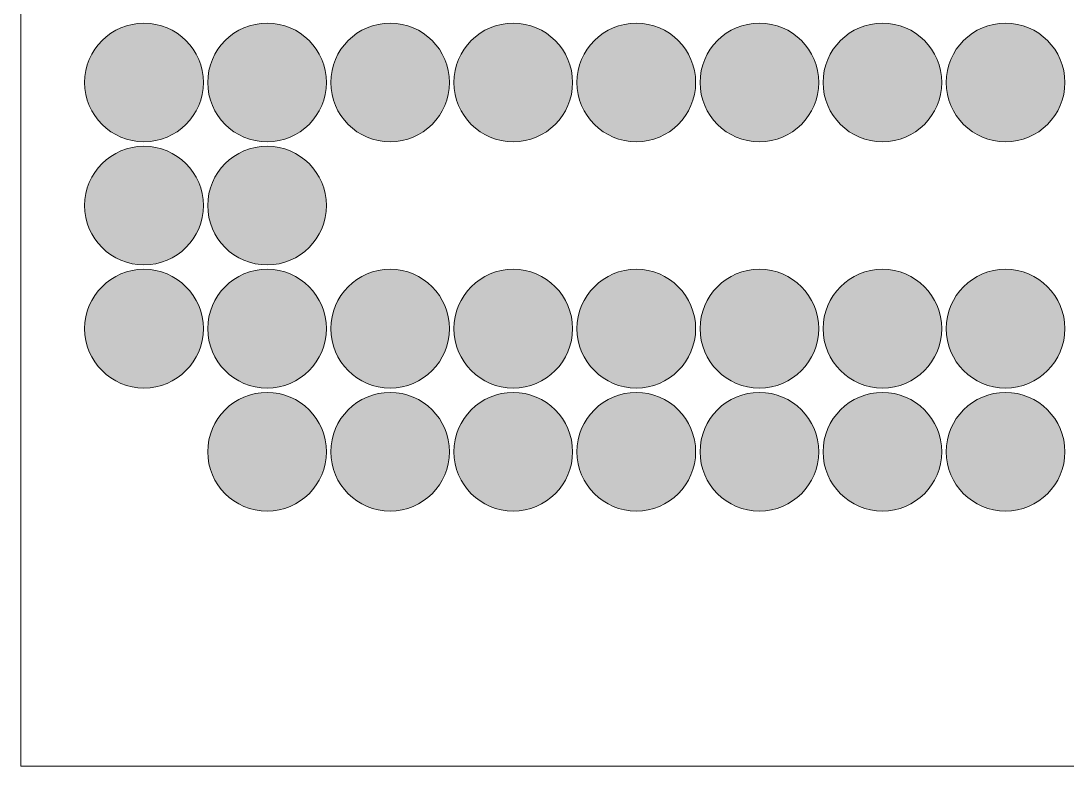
# Model space of a CAD drawing. Header units: inches. Extents: x 11 to 196, y 163 to 230.
# Drawn here: x 11.3 to 58.9, y 162.61 to 196.51 of the extents above; entities that cross this region are included whole.
import ezdxf

# ---------------------------------------------------------------- set-up
doc = ezdxf.new("R2010")
doc.units = ezdxf.units.IN
doc.header["$MEASUREMENT"] = 0
doc.layers.add('CUT', color=7, linetype='Continuous')
doc.layers.add('ENGRAVE', color=7, linetype='Continuous')

# ---------------------------------------------------------------- blocks, each defined once
blk = doc.blocks.new('block 2')
at = {"layer": 'CUT', "color": 7, "lineweight": 5, "true_color": 0xffffff}
blk.add_lwpolyline([(196.1, 229.612), (11.3, 229.612), (11.3, 162.612), (196.1, 162.612), (196.1, 229.612)], dxfattribs=at)
blk = doc.blocks.new('block 12')
at = {"layer": 'ENGRAVE', "true_color": 0xff0000}
h = blk.add_hatch(color=1, dxfattribs=at)
h.dxf.hatch_style = 2
edge = h.paths.add_edge_path()
edge.add_spline(control_points=[(42.2, 193.712), (42.2, 192.221), (43.409, 191.012), (44.9, 191.012), (46.391, 191.012), (47.6, 192.221), (47.6, 193.712), (47.6, 195.203), (46.391, 196.412), (44.9, 196.412), (43.409, 196.412), (42.2, 195.203), (42.2, 193.712), (42.2, 193.712), (42.2, 193.712), (42.2, 193.712)], knot_values=[0, 0, 0, 0, 1, 1, 1, 2, 2, 2, 3, 3, 3, 4, 4, 4, 5, 5, 5, 5], degree=3, periodic=1)
at = {"layer": 'ENGRAVE', "color": 7, "lineweight": 5, "true_color": 0xffffff}
blk.add_open_spline([(42.2, 193.712), (42.2, 192.221), (43.409, 191.012), (44.9, 191.012), (46.391, 191.012), (47.6, 192.221), (47.6, 193.712), (47.6, 195.203), (46.391, 196.412), (44.9, 196.412), (43.409, 196.412), (42.2, 195.203), (42.2, 193.712), (42.2, 193.712), (42.2, 193.712), (42.2, 193.712)], degree=3, knots=[0, 0, 0, 0, 1, 1, 1, 2, 2, 2, 3, 3, 3, 4, 4, 4, 5, 5, 5, 5], dxfattribs=at)
blk = doc.blocks.new('block 15')
at = {"layer": 'ENGRAVE', "true_color": 0xff0000}
h = blk.add_hatch(color=1, dxfattribs=at)
h.dxf.hatch_style = 2
edge = h.paths.add_edge_path()
edge.add_spline(control_points=[(53.4, 176.912), (53.4, 175.421), (54.609, 174.212), (56.1, 174.212), (57.591, 174.212), (58.8, 175.421), (58.8, 176.912), (58.8, 178.403), (57.591, 179.612), (56.1, 179.612), (54.609, 179.612), (53.4, 178.403), (53.4, 176.912), (53.4, 176.912), (53.4, 176.912), (53.4, 176.912)], knot_values=[0, 0, 0, 0, 1, 1, 1, 2, 2, 2, 3, 3, 3, 4, 4, 4, 5, 5, 5, 5], degree=3, periodic=1)
at = {"layer": 'ENGRAVE', "color": 7, "lineweight": 5, "true_color": 0xffffff}
blk.add_open_spline([(53.4, 176.912), (53.4, 175.421), (54.609, 174.212), (56.1, 174.212), (57.591, 174.212), (58.8, 175.421), (58.8, 176.912), (58.8, 178.403), (57.591, 179.612), (56.1, 179.612), (54.609, 179.612), (53.4, 178.403), (53.4, 176.912), (53.4, 176.912), (53.4, 176.912), (53.4, 176.912)], degree=3, knots=[0, 0, 0, 0, 1, 1, 1, 2, 2, 2, 3, 3, 3, 4, 4, 4, 5, 5, 5, 5], dxfattribs=at)
blk = doc.blocks.new('block 25')
at = {"layer": 'ENGRAVE', "true_color": 0xff0000}
h = blk.add_hatch(color=1, dxfattribs=at)
h.dxf.hatch_style = 2
edge = h.paths.add_edge_path()
edge.add_spline(control_points=[(47.8, 182.512), (47.8, 181.021), (49.009, 179.812), (50.5, 179.812), (51.991, 179.812), (53.2, 181.021), (53.2, 182.512), (53.2, 184.003), (51.991, 185.212), (50.5, 185.212), (49.009, 185.212), (47.8, 184.003), (47.8, 182.512), (47.8, 182.512), (47.8, 182.512), (47.8, 182.512)], knot_values=[0, 0, 0, 0, 1, 1, 1, 2, 2, 2, 3, 3, 3, 4, 4, 4, 5, 5, 5, 5], degree=3, periodic=1)
at = {"layer": 'ENGRAVE', "color": 7, "lineweight": 5, "true_color": 0xffffff}
blk.add_open_spline([(47.8, 182.512), (47.8, 181.021), (49.009, 179.812), (50.5, 179.812), (51.991, 179.812), (53.2, 181.021), (53.2, 182.512), (53.2, 184.003), (51.991, 185.212), (50.5, 185.212), (49.009, 185.212), (47.8, 184.003), (47.8, 182.512), (47.8, 182.512), (47.8, 182.512), (47.8, 182.512)], degree=3, knots=[0, 0, 0, 0, 1, 1, 1, 2, 2, 2, 3, 3, 3, 4, 4, 4, 5, 5, 5, 5], dxfattribs=at)
blk = doc.blocks.new('block 26')
at = {"layer": 'ENGRAVE', "true_color": 0xff0000}
h = blk.add_hatch(color=1, dxfattribs=at)
h.dxf.hatch_style = 2
edge = h.paths.add_edge_path()
edge.add_spline(control_points=[(36.6, 182.512), (36.6, 181.021), (37.809, 179.812), (39.3, 179.812), (40.791, 179.812), (42, 181.021), (42, 182.512), (42, 184.003), (40.791, 185.212), (39.3, 185.212), (37.809, 185.212), (36.6, 184.003), (36.6, 182.512), (36.6, 182.512), (36.6, 182.512), (36.6, 182.512)], knot_values=[0, 0, 0, 0, 1, 1, 1, 2, 2, 2, 3, 3, 3, 4, 4, 4, 5, 5, 5, 5], degree=3, periodic=1)
at = {"layer": 'ENGRAVE', "color": 7, "lineweight": 5, "true_color": 0xffffff}
blk.add_open_spline([(36.6, 182.512), (36.6, 181.021), (37.809, 179.812), (39.3, 179.812), (40.791, 179.812), (42, 181.021), (42, 182.512), (42, 184.003), (40.791, 185.212), (39.3, 185.212), (37.809, 185.212), (36.6, 184.003), (36.6, 182.512), (36.6, 182.512), (36.6, 182.512), (36.6, 182.512)], degree=3, knots=[0, 0, 0, 0, 1, 1, 1, 2, 2, 2, 3, 3, 3, 4, 4, 4, 5, 5, 5, 5], dxfattribs=at)
blk = doc.blocks.new('block 27')
at = {"layer": 'ENGRAVE', "true_color": 0xff0000}
h = blk.add_hatch(color=1, dxfattribs=at)
h.dxf.hatch_style = 2
edge = h.paths.add_edge_path()
edge.add_spline(control_points=[(25.4, 182.512), (25.4, 181.021), (26.609, 179.812), (28.1, 179.812), (29.591, 179.812), (30.8, 181.021), (30.8, 182.512), (30.8, 184.003), (29.591, 185.212), (28.1, 185.212), (26.609, 185.212), (25.4, 184.003), (25.4, 182.512), (25.4, 182.512), (25.4, 182.512), (25.4, 182.512)], knot_values=[0, 0, 0, 0, 1, 1, 1, 2, 2, 2, 3, 3, 3, 4, 4, 4, 5, 5, 5, 5], degree=3, periodic=1)
at = {"layer": 'ENGRAVE', "color": 7, "lineweight": 5, "true_color": 0xffffff}
blk.add_open_spline([(25.4, 182.512), (25.4, 181.021), (26.609, 179.812), (28.1, 179.812), (29.591, 179.812), (30.8, 181.021), (30.8, 182.512), (30.8, 184.003), (29.591, 185.212), (28.1, 185.212), (26.609, 185.212), (25.4, 184.003), (25.4, 182.512), (25.4, 182.512), (25.4, 182.512), (25.4, 182.512)], degree=3, knots=[0, 0, 0, 0, 1, 1, 1, 2, 2, 2, 3, 3, 3, 4, 4, 4, 5, 5, 5, 5], dxfattribs=at)
blk = doc.blocks.new('block 28')
at = {"layer": 'ENGRAVE', "true_color": 0xff0000}
h = blk.add_hatch(color=1, dxfattribs=at)
h.dxf.hatch_style = 2
edge = h.paths.add_edge_path()
edge.add_spline(control_points=[(14.2, 188.112), (14.2, 186.621), (15.409, 185.412), (16.9, 185.412), (18.391, 185.412), (19.6, 186.621), (19.6, 188.112), (19.6, 189.603), (18.391, 190.812), (16.9, 190.812), (15.409, 190.812), (14.2, 189.603), (14.2, 188.112), (14.2, 188.112), (14.2, 188.112), (14.2, 188.112)], knot_values=[0, 0, 0, 0, 1, 1, 1, 2, 2, 2, 3, 3, 3, 4, 4, 4, 5, 5, 5, 5], degree=3, periodic=1)
at = {"layer": 'ENGRAVE', "color": 7, "lineweight": 5, "true_color": 0xffffff}
blk.add_open_spline([(14.2, 188.112), (14.2, 186.621), (15.409, 185.412), (16.9, 185.412), (18.391, 185.412), (19.6, 186.621), (19.6, 188.112), (19.6, 189.603), (18.391, 190.812), (16.9, 190.812), (15.409, 190.812), (14.2, 189.603), (14.2, 188.112), (14.2, 188.112), (14.2, 188.112), (14.2, 188.112)], degree=3, knots=[0, 0, 0, 0, 1, 1, 1, 2, 2, 2, 3, 3, 3, 4, 4, 4, 5, 5, 5, 5], dxfattribs=at)
blk = doc.blocks.new('block 44')
at = {"layer": 'ENGRAVE', "true_color": 0xff0000}
h = blk.add_hatch(color=1, dxfattribs=at)
h.dxf.hatch_style = 2
edge = h.paths.add_edge_path()
edge.add_spline(control_points=[(14.2, 193.712), (14.2, 192.221), (15.409, 191.012), (16.9, 191.012), (18.391, 191.012), (19.6, 192.221), (19.6, 193.712), (19.6, 195.203), (18.391, 196.412), (16.9, 196.412), (15.409, 196.412), (14.2, 195.203), (14.2, 193.712), (14.2, 193.712), (14.2, 193.712), (14.2, 193.712)], knot_values=[0, 0, 0, 0, 1, 1, 1, 2, 2, 2, 3, 3, 3, 4, 4, 4, 5, 5, 5, 5], degree=3, periodic=1)
at = {"layer": 'ENGRAVE', "color": 7, "lineweight": 5, "true_color": 0xffffff}
blk.add_open_spline([(14.2, 193.712), (14.2, 192.221), (15.409, 191.012), (16.9, 191.012), (18.391, 191.012), (19.6, 192.221), (19.6, 193.712), (19.6, 195.203), (18.391, 196.412), (16.9, 196.412), (15.409, 196.412), (14.2, 195.203), (14.2, 193.712), (14.2, 193.712), (14.2, 193.712), (14.2, 193.712)], degree=3, knots=[0, 0, 0, 0, 1, 1, 1, 2, 2, 2, 3, 3, 3, 4, 4, 4, 5, 5, 5, 5], dxfattribs=at)
blk = doc.blocks.new('block 45')
at = {"layer": 'ENGRAVE', "true_color": 0xff0000}
h = blk.add_hatch(color=1, dxfattribs=at)
h.dxf.hatch_style = 2
edge = h.paths.add_edge_path()
edge.add_spline(control_points=[(14.2, 182.512), (14.2, 181.021), (15.409, 179.812), (16.9, 179.812), (18.391, 179.812), (19.6, 181.021), (19.6, 182.512), (19.6, 184.003), (18.391, 185.212), (16.9, 185.212), (15.409, 185.212), (14.2, 184.003), (14.2, 182.512), (14.2, 182.512), (14.2, 182.512), (14.2, 182.512)], knot_values=[0, 0, 0, 0, 1, 1, 1, 2, 2, 2, 3, 3, 3, 4, 4, 4, 5, 5, 5, 5], degree=3, periodic=1)
at = {"layer": 'ENGRAVE', "color": 7, "lineweight": 5, "true_color": 0xffffff}
blk.add_open_spline([(14.2, 182.512), (14.2, 181.021), (15.409, 179.812), (16.9, 179.812), (18.391, 179.812), (19.6, 181.021), (19.6, 182.512), (19.6, 184.003), (18.391, 185.212), (16.9, 185.212), (15.409, 185.212), (14.2, 184.003), (14.2, 182.512), (14.2, 182.512), (14.2, 182.512), (14.2, 182.512)], degree=3, knots=[0, 0, 0, 0, 1, 1, 1, 2, 2, 2, 3, 3, 3, 4, 4, 4, 5, 5, 5, 5], dxfattribs=at)
blk = doc.blocks.new('block 46')
at = {"layer": 'ENGRAVE', "true_color": 0xff0000}
h = blk.add_hatch(color=1, dxfattribs=at)
h.dxf.hatch_style = 2
edge = h.paths.add_edge_path()
edge.add_spline(control_points=[(25.4, 176.912), (25.4, 175.421), (26.609, 174.212), (28.1, 174.212), (29.591, 174.212), (30.8, 175.421), (30.8, 176.912), (30.8, 178.403), (29.591, 179.612), (28.1, 179.612), (26.609, 179.612), (25.4, 178.403), (25.4, 176.912), (25.4, 176.912), (25.4, 176.912), (25.4, 176.912)], knot_values=[0, 0, 0, 0, 1, 1, 1, 2, 2, 2, 3, 3, 3, 4, 4, 4, 5, 5, 5, 5], degree=3, periodic=1)
at = {"layer": 'ENGRAVE', "color": 7, "lineweight": 5, "true_color": 0xffffff}
blk.add_open_spline([(25.4, 176.912), (25.4, 175.421), (26.609, 174.212), (28.1, 174.212), (29.591, 174.212), (30.8, 175.421), (30.8, 176.912), (30.8, 178.403), (29.591, 179.612), (28.1, 179.612), (26.609, 179.612), (25.4, 178.403), (25.4, 176.912), (25.4, 176.912), (25.4, 176.912), (25.4, 176.912)], degree=3, knots=[0, 0, 0, 0, 1, 1, 1, 2, 2, 2, 3, 3, 3, 4, 4, 4, 5, 5, 5, 5], dxfattribs=at)
blk = doc.blocks.new('block 47')
at = {"layer": 'ENGRAVE', "true_color": 0xff0000}
h = blk.add_hatch(color=1, dxfattribs=at)
h.dxf.hatch_style = 2
edge = h.paths.add_edge_path()
edge.add_spline(control_points=[(36.6, 176.912), (36.6, 175.421), (37.809, 174.212), (39.3, 174.212), (40.791, 174.212), (42, 175.421), (42, 176.912), (42, 178.403), (40.791, 179.612), (39.3, 179.612), (37.809, 179.612), (36.6, 178.403), (36.6, 176.912), (36.6, 176.912), (36.6, 176.912), (36.6, 176.912)], knot_values=[0, 0, 0, 0, 1, 1, 1, 2, 2, 2, 3, 3, 3, 4, 4, 4, 5, 5, 5, 5], degree=3, periodic=1)
at = {"layer": 'ENGRAVE', "color": 7, "lineweight": 5, "true_color": 0xffffff}
blk.add_open_spline([(36.6, 176.912), (36.6, 175.421), (37.809, 174.212), (39.3, 174.212), (40.791, 174.212), (42, 175.421), (42, 176.912), (42, 178.403), (40.791, 179.612), (39.3, 179.612), (37.809, 179.612), (36.6, 178.403), (36.6, 176.912), (36.6, 176.912), (36.6, 176.912), (36.6, 176.912)], degree=3, knots=[0, 0, 0, 0, 1, 1, 1, 2, 2, 2, 3, 3, 3, 4, 4, 4, 5, 5, 5, 5], dxfattribs=at)
blk = doc.blocks.new('block 48')
at = {"layer": 'ENGRAVE', "true_color": 0xff0000}
h = blk.add_hatch(color=1, dxfattribs=at)
h.dxf.hatch_style = 2
edge = h.paths.add_edge_path()
edge.add_spline(control_points=[(47.8, 176.912), (47.8, 175.421), (49.009, 174.212), (50.5, 174.212), (51.991, 174.212), (53.2, 175.421), (53.2, 176.912), (53.2, 178.403), (51.991, 179.612), (50.5, 179.612), (49.009, 179.612), (47.8, 178.403), (47.8, 176.912), (47.8, 176.912), (47.8, 176.912), (47.8, 176.912)], knot_values=[0, 0, 0, 0, 1, 1, 1, 2, 2, 2, 3, 3, 3, 4, 4, 4, 5, 5, 5, 5], degree=3, periodic=1)
at = {"layer": 'ENGRAVE', "color": 7, "lineweight": 5, "true_color": 0xffffff}
blk.add_open_spline([(47.8, 176.912), (47.8, 175.421), (49.009, 174.212), (50.5, 174.212), (51.991, 174.212), (53.2, 175.421), (53.2, 176.912), (53.2, 178.403), (51.991, 179.612), (50.5, 179.612), (49.009, 179.612), (47.8, 178.403), (47.8, 176.912), (47.8, 176.912), (47.8, 176.912), (47.8, 176.912)], degree=3, knots=[0, 0, 0, 0, 1, 1, 1, 2, 2, 2, 3, 3, 3, 4, 4, 4, 5, 5, 5, 5], dxfattribs=at)
blk = doc.blocks.new('block 61')
at = {"layer": 'ENGRAVE', "true_color": 0xff0000}
h = blk.add_hatch(color=1, dxfattribs=at)
h.dxf.hatch_style = 2
edge = h.paths.add_edge_path()
edge.add_spline(control_points=[(36.6, 193.712), (36.6, 192.221), (37.809, 191.012), (39.3, 191.012), (40.791, 191.012), (42, 192.221), (42, 193.712), (42, 195.203), (40.791, 196.412), (39.3, 196.412), (37.809, 196.412), (36.6, 195.203), (36.6, 193.712), (36.6, 193.712), (36.6, 193.712), (36.6, 193.712)], knot_values=[0, 0, 0, 0, 1, 1, 1, 2, 2, 2, 3, 3, 3, 4, 4, 4, 5, 5, 5, 5], degree=3, periodic=1)
at = {"layer": 'ENGRAVE', "color": 7, "lineweight": 5, "true_color": 0xffffff}
blk.add_open_spline([(36.6, 193.712), (36.6, 192.221), (37.809, 191.012), (39.3, 191.012), (40.791, 191.012), (42, 192.221), (42, 193.712), (42, 195.203), (40.791, 196.412), (39.3, 196.412), (37.809, 196.412), (36.6, 195.203), (36.6, 193.712), (36.6, 193.712), (36.6, 193.712), (36.6, 193.712)], degree=3, knots=[0, 0, 0, 0, 1, 1, 1, 2, 2, 2, 3, 3, 3, 4, 4, 4, 5, 5, 5, 5], dxfattribs=at)
blk = doc.blocks.new('block 79')
at = {"layer": 'ENGRAVE', "true_color": 0xff0000}
h = blk.add_hatch(color=1, dxfattribs=at)
h.dxf.hatch_style = 2
edge = h.paths.add_edge_path()
edge.add_spline(control_points=[(25.4, 193.712), (25.4, 192.221), (26.609, 191.012), (28.1, 191.012), (29.591, 191.012), (30.8, 192.221), (30.8, 193.712), (30.8, 195.203), (29.591, 196.412), (28.1, 196.412), (26.609, 196.412), (25.4, 195.203), (25.4, 193.712), (25.4, 193.712), (25.4, 193.712), (25.4, 193.712)], knot_values=[0, 0, 0, 0, 1, 1, 1, 2, 2, 2, 3, 3, 3, 4, 4, 4, 5, 5, 5, 5], degree=3, periodic=1)
at = {"layer": 'ENGRAVE', "color": 7, "lineweight": 5, "true_color": 0xffffff}
blk.add_open_spline([(25.4, 193.712), (25.4, 192.221), (26.609, 191.012), (28.1, 191.012), (29.591, 191.012), (30.8, 192.221), (30.8, 193.712), (30.8, 195.203), (29.591, 196.412), (28.1, 196.412), (26.609, 196.412), (25.4, 195.203), (25.4, 193.712), (25.4, 193.712), (25.4, 193.712), (25.4, 193.712)], degree=3, knots=[0, 0, 0, 0, 1, 1, 1, 2, 2, 2, 3, 3, 3, 4, 4, 4, 5, 5, 5, 5], dxfattribs=at)
blk = doc.blocks.new('block 80')
at = {"layer": 'ENGRAVE', "true_color": 0xff0000}
h = blk.add_hatch(color=1, dxfattribs=at)
h.dxf.hatch_style = 2
edge = h.paths.add_edge_path()
edge.add_spline(control_points=[(47.8, 193.712), (47.8, 192.221), (49.009, 191.012), (50.5, 191.012), (51.991, 191.012), (53.2, 192.221), (53.2, 193.712), (53.2, 195.203), (51.991, 196.412), (50.5, 196.412), (49.009, 196.412), (47.8, 195.203), (47.8, 193.712), (47.8, 193.712), (47.8, 193.712), (47.8, 193.712)], knot_values=[0, 0, 0, 0, 1, 1, 1, 2, 2, 2, 3, 3, 3, 4, 4, 4, 5, 5, 5, 5], degree=3, periodic=1)
at = {"layer": 'ENGRAVE', "color": 7, "lineweight": 5, "true_color": 0xffffff}
blk.add_open_spline([(47.8, 193.712), (47.8, 192.221), (49.009, 191.012), (50.5, 191.012), (51.991, 191.012), (53.2, 192.221), (53.2, 193.712), (53.2, 195.203), (51.991, 196.412), (50.5, 196.412), (49.009, 196.412), (47.8, 195.203), (47.8, 193.712), (47.8, 193.712), (47.8, 193.712), (47.8, 193.712)], degree=3, knots=[0, 0, 0, 0, 1, 1, 1, 2, 2, 2, 3, 3, 3, 4, 4, 4, 5, 5, 5, 5], dxfattribs=at)
blk = doc.blocks.new('block 93')
at = {"layer": 'ENGRAVE', "true_color": 0xff0000}
h = blk.add_hatch(color=1, dxfattribs=at)
h.dxf.hatch_style = 2
edge = h.paths.add_edge_path()
edge.add_spline(control_points=[(42.2, 176.912), (42.2, 175.421), (43.409, 174.212), (44.9, 174.212), (46.391, 174.212), (47.6, 175.421), (47.6, 176.912), (47.6, 178.403), (46.391, 179.612), (44.9, 179.612), (43.409, 179.612), (42.2, 178.403), (42.2, 176.912), (42.2, 176.912), (42.2, 176.912), (42.2, 176.912)], knot_values=[0, 0, 0, 0, 1, 1, 1, 2, 2, 2, 3, 3, 3, 4, 4, 4, 5, 5, 5, 5], degree=3, periodic=1)
at = {"layer": 'ENGRAVE', "color": 7, "lineweight": 5, "true_color": 0xffffff}
blk.add_open_spline([(42.2, 176.912), (42.2, 175.421), (43.409, 174.212), (44.9, 174.212), (46.391, 174.212), (47.6, 175.421), (47.6, 176.912), (47.6, 178.403), (46.391, 179.612), (44.9, 179.612), (43.409, 179.612), (42.2, 178.403), (42.2, 176.912), (42.2, 176.912), (42.2, 176.912), (42.2, 176.912)], degree=3, knots=[0, 0, 0, 0, 1, 1, 1, 2, 2, 2, 3, 3, 3, 4, 4, 4, 5, 5, 5, 5], dxfattribs=at)
blk = doc.blocks.new('block 94')
at = {"layer": 'ENGRAVE', "true_color": 0xff0000}
h = blk.add_hatch(color=1, dxfattribs=at)
h.dxf.hatch_style = 2
edge = h.paths.add_edge_path()
edge.add_spline(control_points=[(31, 176.912), (31, 175.421), (32.209, 174.212), (33.7, 174.212), (35.191, 174.212), (36.4, 175.421), (36.4, 176.912), (36.4, 178.403), (35.191, 179.612), (33.7, 179.612), (32.209, 179.612), (31, 178.403), (31, 176.912), (31, 176.912), (31, 176.912), (31, 176.912)], knot_values=[0, 0, 0, 0, 1, 1, 1, 2, 2, 2, 3, 3, 3, 4, 4, 4, 5, 5, 5, 5], degree=3, periodic=1)
at = {"layer": 'ENGRAVE', "color": 7, "lineweight": 5, "true_color": 0xffffff}
blk.add_open_spline([(31, 176.912), (31, 175.421), (32.209, 174.212), (33.7, 174.212), (35.191, 174.212), (36.4, 175.421), (36.4, 176.912), (36.4, 178.403), (35.191, 179.612), (33.7, 179.612), (32.209, 179.612), (31, 178.403), (31, 176.912), (31, 176.912), (31, 176.912), (31, 176.912)], degree=3, knots=[0, 0, 0, 0, 1, 1, 1, 2, 2, 2, 3, 3, 3, 4, 4, 4, 5, 5, 5, 5], dxfattribs=at)
blk = doc.blocks.new('block 95')
at = {"layer": 'ENGRAVE', "true_color": 0xff0000}
h = blk.add_hatch(color=1, dxfattribs=at)
h.dxf.hatch_style = 2
edge = h.paths.add_edge_path()
edge.add_spline(control_points=[(19.8, 176.912), (19.8, 175.421), (21.009, 174.212), (22.5, 174.212), (23.991, 174.212), (25.2, 175.421), (25.2, 176.912), (25.2, 178.403), (23.991, 179.612), (22.5, 179.612), (21.009, 179.612), (19.8, 178.403), (19.8, 176.912), (19.8, 176.912), (19.8, 176.912), (19.8, 176.912)], knot_values=[0, 0, 0, 0, 1, 1, 1, 2, 2, 2, 3, 3, 3, 4, 4, 4, 5, 5, 5, 5], degree=3, periodic=1)
at = {"layer": 'ENGRAVE', "color": 7, "lineweight": 5, "true_color": 0xffffff}
blk.add_open_spline([(19.8, 176.912), (19.8, 175.421), (21.009, 174.212), (22.5, 174.212), (23.991, 174.212), (25.2, 175.421), (25.2, 176.912), (25.2, 178.403), (23.991, 179.612), (22.5, 179.612), (21.009, 179.612), (19.8, 178.403), (19.8, 176.912), (19.8, 176.912), (19.8, 176.912), (19.8, 176.912)], degree=3, knots=[0, 0, 0, 0, 1, 1, 1, 2, 2, 2, 3, 3, 3, 4, 4, 4, 5, 5, 5, 5], dxfattribs=at)
blk = doc.blocks.new('block 96')
at = {"layer": 'ENGRAVE', "true_color": 0xff0000}
h = blk.add_hatch(color=1, dxfattribs=at)
h.dxf.hatch_style = 2
edge = h.paths.add_edge_path()
edge.add_spline(control_points=[(19.8, 188.112), (19.8, 186.621), (21.009, 185.412), (22.5, 185.412), (23.991, 185.412), (25.2, 186.621), (25.2, 188.112), (25.2, 189.603), (23.991, 190.812), (22.5, 190.812), (21.009, 190.812), (19.8, 189.603), (19.8, 188.112), (19.8, 188.112), (19.8, 188.112), (19.8, 188.112)], knot_values=[0, 0, 0, 0, 1, 1, 1, 2, 2, 2, 3, 3, 3, 4, 4, 4, 5, 5, 5, 5], degree=3, periodic=1)
at = {"layer": 'ENGRAVE', "color": 7, "lineweight": 5, "true_color": 0xffffff}
blk.add_open_spline([(19.8, 188.112), (19.8, 186.621), (21.009, 185.412), (22.5, 185.412), (23.991, 185.412), (25.2, 186.621), (25.2, 188.112), (25.2, 189.603), (23.991, 190.812), (22.5, 190.812), (21.009, 190.812), (19.8, 189.603), (19.8, 188.112), (19.8, 188.112), (19.8, 188.112), (19.8, 188.112)], degree=3, knots=[0, 0, 0, 0, 1, 1, 1, 2, 2, 2, 3, 3, 3, 4, 4, 4, 5, 5, 5, 5], dxfattribs=at)
blk = doc.blocks.new('block 112')
at = {"layer": 'ENGRAVE', "true_color": 0xff0000}
h = blk.add_hatch(color=1, dxfattribs=at)
h.dxf.hatch_style = 2
edge = h.paths.add_edge_path()
edge.add_spline(control_points=[(19.8, 193.712), (19.8, 192.221), (21.009, 191.012), (22.5, 191.012), (23.991, 191.012), (25.2, 192.221), (25.2, 193.712), (25.2, 195.203), (23.991, 196.412), (22.5, 196.412), (21.009, 196.412), (19.8, 195.203), (19.8, 193.712), (19.8, 193.712), (19.8, 193.712), (19.8, 193.712)], knot_values=[0, 0, 0, 0, 1, 1, 1, 2, 2, 2, 3, 3, 3, 4, 4, 4, 5, 5, 5, 5], degree=3, periodic=1)
at = {"layer": 'ENGRAVE', "color": 7, "lineweight": 5, "true_color": 0xffffff}
blk.add_open_spline([(19.8, 193.712), (19.8, 192.221), (21.009, 191.012), (22.5, 191.012), (23.991, 191.012), (25.2, 192.221), (25.2, 193.712), (25.2, 195.203), (23.991, 196.412), (22.5, 196.412), (21.009, 196.412), (19.8, 195.203), (19.8, 193.712), (19.8, 193.712), (19.8, 193.712), (19.8, 193.712)], degree=3, knots=[0, 0, 0, 0, 1, 1, 1, 2, 2, 2, 3, 3, 3, 4, 4, 4, 5, 5, 5, 5], dxfattribs=at)
blk = doc.blocks.new('block 113')
at = {"layer": 'ENGRAVE', "true_color": 0xff0000}
h = blk.add_hatch(color=1, dxfattribs=at)
h.dxf.hatch_style = 2
edge = h.paths.add_edge_path()
edge.add_spline(control_points=[(19.8, 182.512), (19.8, 181.021), (21.009, 179.812), (22.5, 179.812), (23.991, 179.812), (25.2, 181.021), (25.2, 182.512), (25.2, 184.003), (23.991, 185.212), (22.5, 185.212), (21.009, 185.212), (19.8, 184.003), (19.8, 182.512), (19.8, 182.512), (19.8, 182.512), (19.8, 182.512)], knot_values=[0, 0, 0, 0, 1, 1, 1, 2, 2, 2, 3, 3, 3, 4, 4, 4, 5, 5, 5, 5], degree=3, periodic=1)
at = {"layer": 'ENGRAVE', "color": 7, "lineweight": 5, "true_color": 0xffffff}
blk.add_open_spline([(19.8, 182.512), (19.8, 181.021), (21.009, 179.812), (22.5, 179.812), (23.991, 179.812), (25.2, 181.021), (25.2, 182.512), (25.2, 184.003), (23.991, 185.212), (22.5, 185.212), (21.009, 185.212), (19.8, 184.003), (19.8, 182.512), (19.8, 182.512), (19.8, 182.512), (19.8, 182.512)], degree=3, knots=[0, 0, 0, 0, 1, 1, 1, 2, 2, 2, 3, 3, 3, 4, 4, 4, 5, 5, 5, 5], dxfattribs=at)
blk = doc.blocks.new('block 114')
at = {"layer": 'ENGRAVE', "true_color": 0xff0000}
h = blk.add_hatch(color=1, dxfattribs=at)
h.dxf.hatch_style = 2
edge = h.paths.add_edge_path()
edge.add_spline(control_points=[(31, 182.512), (31, 181.021), (32.209, 179.812), (33.7, 179.812), (35.191, 179.812), (36.4, 181.021), (36.4, 182.512), (36.4, 184.003), (35.191, 185.212), (33.7, 185.212), (32.209, 185.212), (31, 184.003), (31, 182.512), (31, 182.512), (31, 182.512), (31, 182.512)], knot_values=[0, 0, 0, 0, 1, 1, 1, 2, 2, 2, 3, 3, 3, 4, 4, 4, 5, 5, 5, 5], degree=3, periodic=1)
at = {"layer": 'ENGRAVE', "color": 7, "lineweight": 5, "true_color": 0xffffff}
blk.add_open_spline([(31, 182.512), (31, 181.021), (32.209, 179.812), (33.7, 179.812), (35.191, 179.812), (36.4, 181.021), (36.4, 182.512), (36.4, 184.003), (35.191, 185.212), (33.7, 185.212), (32.209, 185.212), (31, 184.003), (31, 182.512), (31, 182.512), (31, 182.512), (31, 182.512)], degree=3, knots=[0, 0, 0, 0, 1, 1, 1, 2, 2, 2, 3, 3, 3, 4, 4, 4, 5, 5, 5, 5], dxfattribs=at)
blk = doc.blocks.new('block 115')
at = {"layer": 'ENGRAVE', "true_color": 0xff0000}
h = blk.add_hatch(color=1, dxfattribs=at)
h.dxf.hatch_style = 2
edge = h.paths.add_edge_path()
edge.add_spline(control_points=[(42.2, 182.512), (42.2, 181.021), (43.409, 179.812), (44.9, 179.812), (46.391, 179.812), (47.6, 181.021), (47.6, 182.512), (47.6, 184.003), (46.391, 185.212), (44.9, 185.212), (43.409, 185.212), (42.2, 184.003), (42.2, 182.512), (42.2, 182.512), (42.2, 182.512), (42.2, 182.512)], knot_values=[0, 0, 0, 0, 1, 1, 1, 2, 2, 2, 3, 3, 3, 4, 4, 4, 5, 5, 5, 5], degree=3, periodic=1)
at = {"layer": 'ENGRAVE', "color": 7, "lineweight": 5, "true_color": 0xffffff}
blk.add_open_spline([(42.2, 182.512), (42.2, 181.021), (43.409, 179.812), (44.9, 179.812), (46.391, 179.812), (47.6, 181.021), (47.6, 182.512), (47.6, 184.003), (46.391, 185.212), (44.9, 185.212), (43.409, 185.212), (42.2, 184.003), (42.2, 182.512), (42.2, 182.512), (42.2, 182.512), (42.2, 182.512)], degree=3, knots=[0, 0, 0, 0, 1, 1, 1, 2, 2, 2, 3, 3, 3, 4, 4, 4, 5, 5, 5, 5], dxfattribs=at)
blk = doc.blocks.new('block 116')
at = {"layer": 'ENGRAVE', "true_color": 0xff0000}
h = blk.add_hatch(color=1, dxfattribs=at)
h.dxf.hatch_style = 2
edge = h.paths.add_edge_path()
edge.add_spline(control_points=[(53.4, 182.512), (53.4, 181.021), (54.609, 179.812), (56.1, 179.812), (57.591, 179.812), (58.8, 181.021), (58.8, 182.512), (58.8, 184.003), (57.591, 185.212), (56.1, 185.212), (54.609, 185.212), (53.4, 184.003), (53.4, 182.512), (53.4, 182.512), (53.4, 182.512), (53.4, 182.512)], knot_values=[0, 0, 0, 0, 1, 1, 1, 2, 2, 2, 3, 3, 3, 4, 4, 4, 5, 5, 5, 5], degree=3, periodic=1)
at = {"layer": 'ENGRAVE', "color": 7, "lineweight": 5, "true_color": 0xffffff}
blk.add_open_spline([(53.4, 182.512), (53.4, 181.021), (54.609, 179.812), (56.1, 179.812), (57.591, 179.812), (58.8, 181.021), (58.8, 182.512), (58.8, 184.003), (57.591, 185.212), (56.1, 185.212), (54.609, 185.212), (53.4, 184.003), (53.4, 182.512), (53.4, 182.512), (53.4, 182.512), (53.4, 182.512)], degree=3, knots=[0, 0, 0, 0, 1, 1, 1, 2, 2, 2, 3, 3, 3, 4, 4, 4, 5, 5, 5, 5], dxfattribs=at)
blk = doc.blocks.new('block 128')
at = {"layer": 'ENGRAVE', "true_color": 0xff0000}
h = blk.add_hatch(color=1, dxfattribs=at)
h.dxf.hatch_style = 2
edge = h.paths.add_edge_path()
edge.add_spline(control_points=[(53.4, 193.712), (53.4, 192.221), (54.609, 191.012), (56.1, 191.012), (57.591, 191.012), (58.8, 192.221), (58.8, 193.712), (58.8, 195.203), (57.591, 196.412), (56.1, 196.412), (54.609, 196.412), (53.4, 195.203), (53.4, 193.712), (53.4, 193.712), (53.4, 193.712), (53.4, 193.712)], knot_values=[0, 0, 0, 0, 1, 1, 1, 2, 2, 2, 3, 3, 3, 4, 4, 4, 5, 5, 5, 5], degree=3, periodic=1)
at = {"layer": 'ENGRAVE', "color": 7, "lineweight": 5, "true_color": 0xffffff}
blk.add_open_spline([(53.4, 193.712), (53.4, 192.221), (54.609, 191.012), (56.1, 191.012), (57.591, 191.012), (58.8, 192.221), (58.8, 193.712), (58.8, 195.203), (57.591, 196.412), (56.1, 196.412), (54.609, 196.412), (53.4, 195.203), (53.4, 193.712), (53.4, 193.712), (53.4, 193.712), (53.4, 193.712)], degree=3, knots=[0, 0, 0, 0, 1, 1, 1, 2, 2, 2, 3, 3, 3, 4, 4, 4, 5, 5, 5, 5], dxfattribs=at)
blk = doc.blocks.new('block 129')
at = {"layer": 'ENGRAVE', "true_color": 0xff0000}
h = blk.add_hatch(color=1, dxfattribs=at)
h.dxf.hatch_style = 2
edge = h.paths.add_edge_path()
edge.add_spline(control_points=[(31, 193.712), (31, 192.221), (32.209, 191.012), (33.7, 191.012), (35.191, 191.012), (36.4, 192.221), (36.4, 193.712), (36.4, 195.203), (35.191, 196.412), (33.7, 196.412), (32.209, 196.412), (31, 195.203), (31, 193.712), (31, 193.712), (31, 193.712), (31, 193.712)], knot_values=[0, 0, 0, 0, 1, 1, 1, 2, 2, 2, 3, 3, 3, 4, 4, 4, 5, 5, 5, 5], degree=3, periodic=1)
at = {"layer": 'ENGRAVE', "color": 7, "lineweight": 5, "true_color": 0xffffff}
blk.add_open_spline([(31, 193.712), (31, 192.221), (32.209, 191.012), (33.7, 191.012), (35.191, 191.012), (36.4, 192.221), (36.4, 193.712), (36.4, 195.203), (35.191, 196.412), (33.7, 196.412), (32.209, 196.412), (31, 195.203), (31, 193.712), (31, 193.712), (31, 193.712), (31, 193.712)], degree=3, knots=[0, 0, 0, 0, 1, 1, 1, 2, 2, 2, 3, 3, 3, 4, 4, 4, 5, 5, 5, 5], dxfattribs=at)

msp = doc.modelspace()

# ---------------------------------------------------------------- block references
at = {"layer": 'CUT'}
msp.add_blockref('block 2', (0, 0), dxfattribs=at)
at = {"layer": 'ENGRAVE'}
for name in ['block 44', 'block 112', 'block 79', 'block 129', 'block 61', 'block 12', 'block 80', 'block 128', 'block 28', 'block 96', 'block 45', 'block 113', 'block 27', 'block 114', 'block 26', 'block 115', 'block 25', 'block 116', 'block 95', 'block 46', 'block 94', 'block 47', 'block 93', 'block 48', 'block 15']:
    msp.add_blockref(name, (0, 0), dxfattribs=at)

doc.saveas('drawing.dxf')
